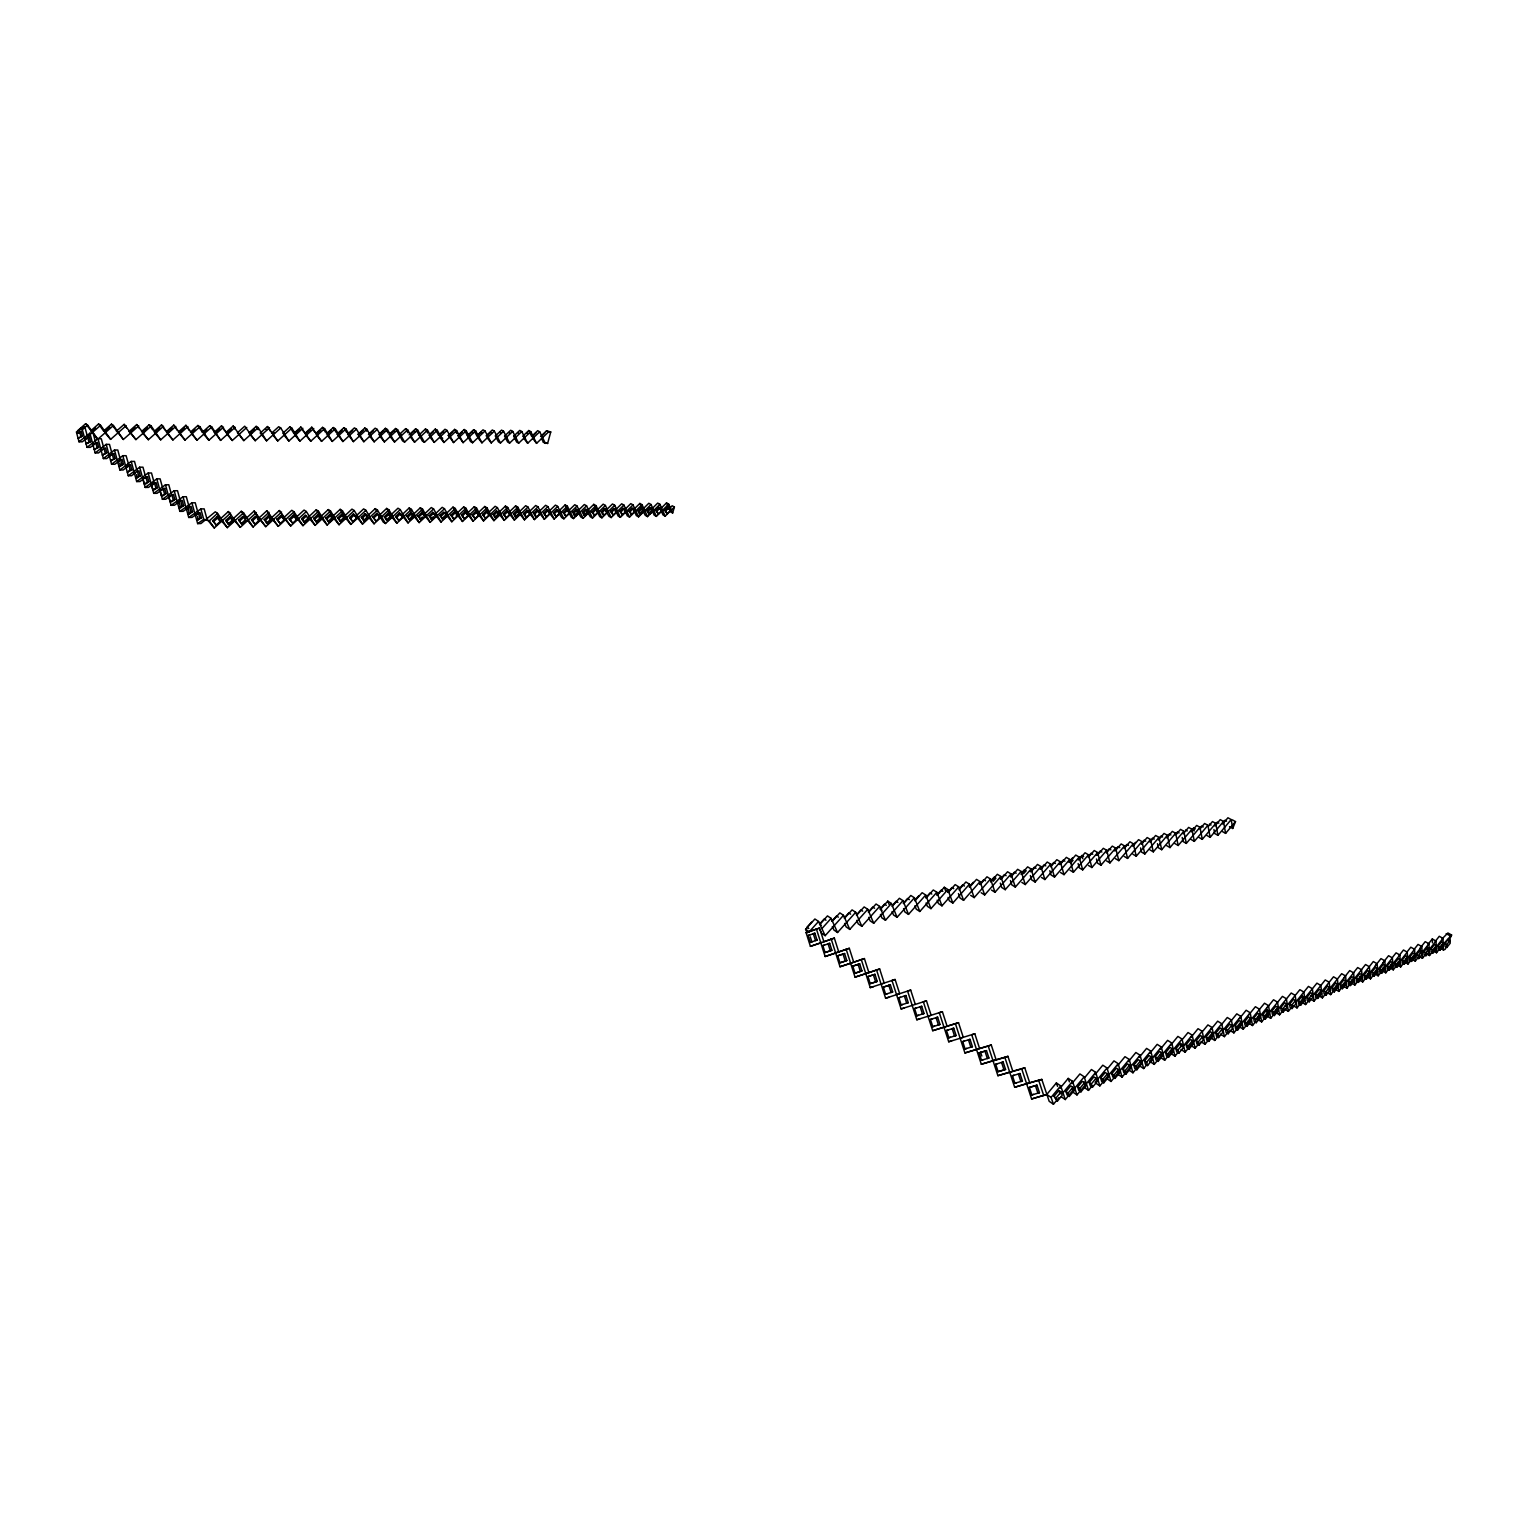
<?xml version="1.0" encoding="UTF-8"?>
<svg xmlns="http://www.w3.org/2000/svg" width="1528" height="1528" viewBox="0 0 1528 1528"><rect width="100%" height="100%" fill="white"/><g stroke="black" fill="none" stroke-linecap="round" stroke-linejoin="round"><path stroke-width="1.5" d="M541.504 438.44L543.414 442.299L547.616 443.445L550.749 431.966L546.527 430.8L540.568 436.511M670.429 511.746L672.645 513.007L674.402 507.029L672.186 505.768L669.13 508.824L666.514 502.922L660.344 509.015L662.579 510.256M1229.486 826.648L1232.714 828.482L1235.503 821.606L1232.256 819.791M1446.997 945.24L1445.163 949.327L1443.444 950.015L1439.777 947.933M1448.85 941.152L1451.6 935.021L1447.914 932.978L1442.203 938.727M1439.968 950.187L1443.33 945.928L1443.215 943.005L1441.362 941.955L1438.001 946.233L1438.135 949.155L1439.968 950.187L1439.853 947.284L1443.215 943.005M1446.882 947.475L1446.787 944.571L1450.11 940.312L1448.277 939.281L1444.934 943.521L1445.049 946.424L1446.882 947.475L1450.206 943.215L1450.11 940.312M1418.748 958.572L1418.595 955.611L1422.014 951.256L1420.142 950.187L1416.723 954.561L1416.895 957.502L1418.748 958.572L1422.186 954.217M1425.91 955.745L1425.758 952.803L1429.158 948.468L1427.305 947.417L1423.886 951.753L1424.058 954.694L1425.91 955.745L1429.31 951.409L1427.458 950.359L1427.305 947.417M1435.25 941.42L1439.28 936.282L1442.986 938.364L1443.444 950.015M1418.729 956.203L1422.434 958.323L1425.146 954.866M1429.215 949.671L1435.995 941.057L1432.29 938.956L1428.222 944.132M1430.991 948.984L1434.372 944.667L1436.225 945.717L1432.844 950.034L1432.977 952.956L1431.125 951.906L1430.991 948.984L1432.844 950.034M1425.815 953.415L1429.52 955.516L1442.986 938.364M1432.977 952.956L1436.358 948.659M1432.844 950.664L1436.511 952.746L1441.878 945.908M1443.215 944.208L1451.6 935.021M1404.194 964.302L1404.003 961.341L1407.479 956.929L1405.607 955.84L1402.112 960.252L1402.322 963.232L1404.194 964.302L1407.67 959.89L1405.798 958.82M1413.916 949.652L1418.041 944.419L1421.785 946.539L1422.434 958.323M1396.936 964.76L1400.679 966.918L1414.565 949.327L1410.802 947.188L1406.658 952.46M1409.465 957.387L1412.922 952.994L1414.794 954.064L1411.337 958.457L1411.528 961.418L1409.656 960.348L1409.465 957.387L1411.337 958.457M1419.741 948.601L1425.204 941.668L1428.928 943.769L1429.52 955.516M1404.289 961.876L1408.014 964.015L1421.785 946.539M1411.528 961.418L1414.966 957.044M1411.547 959.03L1415.272 961.15L1418.003 957.674M1422.11 952.441L1428.928 943.769M1381.713 973.183L1381.465 970.165L1385.036 965.677L1383.126 964.569L1379.574 969.077L1379.822 972.075L1381.713 973.183L1385.285 968.676L1385.036 965.677M1391.855 958.171L1396.076 952.842L1399.839 955L1400.679 966.918M1374.379 973.603L1378.18 975.819L1392.371 957.884L1388.57 955.707L1382.897 962.85M1387.176 966.097L1390.709 961.628L1392.6 962.716L1389.067 967.205L1389.296 970.184L1387.405 969.096L1387.176 966.097L1389.067 967.205M1399.304 955.286L1403.487 949.996L1407.25 952.154L1408.014 964.015M1382 970.624L1385.762 972.82L1399.839 955M1389.296 970.184L1392.829 965.715L1390.938 964.626M1394.682 963.156L1398.196 958.724L1400.087 959.813L1396.573 964.244L1396.802 967.224L1394.911 966.135L1394.682 963.156L1396.573 964.244M1389.506 967.682L1393.269 969.841L1407.25 952.154M1396.802 967.224L1400.297 962.793L1398.406 961.704M1358.43 982.37L1358.125 979.333L1361.773 974.73L1359.844 973.603L1356.195 978.206L1356.52 981.243L1358.43 982.37L1362.078 977.786L1361.773 974.73M1351.019 982.79L1354.859 985.044L1373.309 961.551L1377.129 963.767L1378.18 975.819M1364.084 975.112L1367.713 970.566L1369.623 971.674L1369.909 974.711L1366.28 979.257L1364.37 978.149L1364.084 975.112L1365.994 976.239L1366.28 979.257M1365.994 976.239L1369.623 971.674M1375.276 965.811L1380.987 958.61L1384.788 960.806L1385.762 972.82M1358.908 979.696L1362.709 981.931L1377.129 963.767M1371.877 972.075L1375.467 967.549L1377.377 968.656L1373.787 973.183L1374.054 976.201L1372.144 975.093L1371.877 972.075L1373.787 973.183M1366.681 976.64L1370.482 978.856L1384.788 960.806M1374.054 976.201L1377.645 971.674L1375.735 970.566M1334.288 991.882L1338.012 987.222L1337.668 984.127L1335.72 982.981L1331.977 987.661L1332.359 990.736L1334.288 991.882L1333.925 988.826L1337.668 984.127M1340.151 984.471L1343.857 979.811L1345.805 980.957L1346.13 984.032L1342.444 988.673L1340.495 987.527L1340.151 984.471L1342.1 985.617L1342.444 988.673M1342.1 985.617L1345.805 980.957M1353.292 973.049L1357.685 967.549L1361.524 969.783L1362.709 981.931M1334.975 989.093L1338.834 991.385L1353.579 972.859L1349.721 970.586L1343.838 977.977M1348.231 981.32L1351.898 976.698L1353.827 977.824L1354.152 980.88L1350.485 985.503L1348.555 984.357L1348.231 981.32L1350.16 982.447L1350.485 985.503M1350.16 982.447L1353.827 977.824M1361.2 969.994L1365.535 964.531L1369.375 966.766L1370.482 978.856M1343.036 985.923L1346.894 988.196L1361.524 969.783M1317.69 998.433L1317.289 995.339L1321.09 990.583L1319.122 989.418L1315.341 994.174L1315.742 997.268L1317.69 998.433L1321.491 993.697L1321.09 990.583M1310.165 998.835L1314.061 1001.184L1333.524 976.793L1337.401 979.104L1338.834 991.385M1323.706 990.889L1327.469 986.19L1329.436 987.336L1329.799 990.43L1326.056 995.148L1324.107 993.983L1323.706 990.889L1325.655 992.054L1326.056 995.148M1325.655 992.054L1329.436 987.336M1318.53 995.549L1322.408 997.88L1326.17 993.162M1329.914 988.463L1341.66 973.68L1345.538 975.953L1346.894 988.196M1326.801 992.302L1330.678 994.613L1333.161 991.5M1335.644 988.387L1345.538 975.953M1284.399 1008.938L1288.352 1011.345L1292.23 1006.513M1296.107 1001.68L1308.445 986.4L1312.38 988.75L1314.061 1001.184M1292.02 1008.575L1295.916 1003.724L1295.438 1000.592L1293.452 999.388L1289.575 1004.24L1290.052 1007.372L1292.02 1008.575L1291.542 1005.443L1295.438 1000.592M1298.265 1000.84L1302.123 996.027L1304.091 997.211L1304.549 1000.343L1300.691 1005.157L1298.724 1003.953L1298.265 1000.84L1300.232 1002.024L1300.691 1005.157M1300.232 1002.024L1304.091 997.211M1293.089 1005.539L1297.024 1007.907L1303.441 999.923M1304.721 998.319L1316.907 983.153L1320.822 985.484L1322.408 997.88M1306.86 997.478L1310.68 992.703L1312.648 993.888L1313.068 997.001L1309.248 1001.776L1307.28 1000.592L1306.86 997.478L1308.808 998.663L1309.248 1001.776M1308.808 998.663L1312.648 993.888M1301.684 1002.158L1305.6 1004.526L1309.4 999.751M1313.22 994.995L1325.254 979.964L1329.169 982.275L1330.678 994.613M1274.352 1015.528L1273.836 1012.376L1277.79 1007.468L1275.804 1006.245L1271.85 1011.154L1272.366 1014.305L1274.352 1015.528L1278.306 1010.619L1277.79 1007.468M1266.693 1015.891L1270.666 1018.336L1291.217 993.009L1295.171 995.396L1297.024 1007.907M1280.77 1007.678L1284.685 1002.788L1286.671 1004.011L1287.168 1007.162L1283.253 1012.033L1281.266 1010.81L1280.77 1007.678L1282.756 1008.881L1283.253 1012.033M1282.756 1008.881L1286.671 1004.011M1275.593 1012.395L1279.547 1014.821L1283.463 1009.951M1287.378 1005.08L1299.889 989.686L1303.823 992.054L1305.6 1004.526M1239.246 1026.663L1243.257 1029.165L1264.515 1003.227L1268.526 1005.672L1270.666 1018.336M1247.001 1026.339L1251.05 1021.315L1250.458 1018.106L1248.452 1016.865L1244.384 1021.888L1244.995 1025.078L1247.001 1026.339L1246.409 1023.13L1244.384 1021.888M1253.667 1018.259L1257.678 1013.274L1259.702 1014.516L1260.256 1017.705L1256.245 1022.69L1254.24 1021.449L1253.667 1018.259L1255.672 1019.501L1256.245 1022.69M1255.672 1019.501L1259.702 1014.516M1248.51 1023.034L1252.521 1025.517L1255.176 1022.194M1257.85 1018.889L1268.526 1005.672M1266.922 1007.964L1273.531 999.77L1277.523 1002.196L1279.547 1014.821M1262.816 1014.688L1266.807 1009.741L1268.813 1010.963L1269.348 1014.153L1265.356 1019.08L1263.35 1017.858L1262.816 1014.688L1264.821 1015.929L1265.356 1019.08M1264.821 1015.929L1268.813 1010.963M1257.659 1019.443L1261.65 1021.907L1268.278 1013.675M1269.596 1012.033L1282.431 996.371L1286.404 998.777L1288.352 1011.345M1228.168 1033.768L1227.519 1030.54L1231.644 1025.46L1229.62 1024.18L1225.475 1029.28L1226.125 1032.489L1228.168 1033.768L1232.275 1028.669L1231.644 1025.46M1220.356 1034.093L1224.405 1036.633L1228.512 1031.553M1232.638 1026.472L1240.832 1016.368L1236.782 1013.847L1231.32 1020.589M1239.38 1018.622L1246.141 1010.256L1250.19 1012.758L1252.521 1025.517M1234.987 1025.555L1239.093 1020.494L1241.118 1021.755L1241.729 1024.963L1237.642 1030.025L1235.617 1028.764L1234.987 1025.555L1237.011 1026.816L1237.642 1030.025M1237.011 1026.816L1241.118 1021.755M1229.868 1030.35L1233.898 1032.89L1250.19 1012.758M1248.682 1015.012L1255.386 1006.723L1259.416 1009.187L1261.65 1021.907M1246.409 1023.13L1250.458 1018.106M1208.82 1041.389L1208.113 1038.161L1212.315 1032.985L1210.271 1031.687L1206.07 1036.863L1206.776 1040.11L1208.82 1041.389L1213.003 1036.232L1212.315 1032.985M1200.951 1041.714L1205.019 1044.293L1221.751 1023.722L1217.663 1021.162L1210.711 1029.719M1221.77 1024.276L1227.29 1017.495L1231.358 1020.016L1233.898 1032.89M1215.83 1033.043L1220.013 1027.905L1222.037 1029.184L1222.706 1032.431L1218.561 1037.55L1216.517 1036.27L1215.83 1033.043L1217.873 1034.322L1218.561 1037.55M1217.873 1034.322L1222.037 1029.184M1210.711 1037.875L1214.779 1040.434L1218.924 1035.315M1223.088 1030.216L1231.358 1020.016M1190.98 1037.359L1198.047 1028.688L1202.154 1031.285L1205.019 1044.293M1178.814 1053.231L1183.111 1047.96L1182.328 1044.675L1180.265 1043.337L1175.949 1048.628L1176.732 1051.913L1178.814 1053.231L1178.012 1049.965L1175.949 1048.628M1186.129 1044.655L1190.408 1039.403L1192.47 1040.721L1193.215 1043.987L1188.937 1049.239L1186.893 1047.921L1186.129 1044.655L1188.173 1045.973L1188.937 1049.239M1188.173 1045.973L1192.47 1040.721M1181.029 1049.526L1185.136 1052.162L1202.154 1031.285M1202.307 1031.782L1207.922 1024.906L1212.029 1027.485L1214.779 1040.434M1196.157 1040.721L1200.397 1035.526L1202.46 1036.824L1203.185 1040.09L1198.945 1045.286L1196.901 1043.987L1196.157 1040.721L1198.219 1042.039L1198.945 1045.286M1198.219 1042.039L1202.46 1036.824M1191.057 1045.591L1195.144 1048.208L1199.365 1043.013M1203.606 1037.818L1212.029 1027.485M1150.106 1061.674L1154.27 1064.367L1171.766 1043.013L1167.602 1040.358L1160.325 1049.22M1170.677 1045.209L1177.897 1036.404L1182.023 1039.059L1185.136 1052.162M1158.109 1061.406L1162.502 1056.039L1161.662 1052.735L1159.561 1051.379L1155.168 1056.746L1156.027 1060.05L1158.109 1061.406L1157.25 1058.102L1155.168 1056.746M1165.635 1052.658L1169.99 1047.329L1172.072 1048.666L1172.874 1051.971L1168.519 1057.28L1166.456 1055.944L1165.635 1052.658L1167.698 1053.995L1168.519 1057.28M1167.698 1053.995L1172.072 1048.666M1160.554 1057.567L1164.699 1060.241L1182.023 1039.059M1182.328 1039.498L1188.039 1032.527L1192.165 1035.144L1195.144 1048.208M1178.012 1049.965L1182.328 1044.675M1170.868 1053.518L1174.975 1056.173L1177.859 1052.658M1183.589 1045.649L1192.165 1035.144M1128.791 1070.039L1132.955 1072.79L1150.775 1051.111L1146.592 1048.399L1139.181 1057.395M1149.839 1053.27L1157.174 1044.35L1161.337 1047.024L1164.699 1060.241M1136.832 1069.791L1141.301 1064.347L1140.385 1061.005L1138.284 1059.649L1133.814 1065.092L1134.731 1068.416L1136.832 1069.791L1135.915 1066.468L1133.814 1065.092M1144.567 1060.89L1148.999 1055.485L1151.1 1056.841L1151.978 1060.165L1147.547 1065.57L1145.446 1064.195L1144.567 1060.89L1146.649 1062.246L1147.547 1065.57M1146.649 1062.246L1151.1 1056.841M1139.525 1065.837L1143.689 1068.55L1146.63 1064.959M1149.591 1061.368L1161.337 1047.024M1157.25 1058.102L1161.662 1052.735M1114.943 1078.424L1113.95 1075.082L1118.515 1069.543L1116.414 1068.129L1111.83 1073.668L1112.823 1077.03L1114.943 1078.424L1119.508 1072.904L1118.515 1069.543M1106.845 1078.653L1111.047 1081.461L1129.211 1059.439L1124.99 1056.669L1117.445 1065.818M1128.39 1061.578L1135.877 1052.505L1140.079 1055.237L1143.689 1068.55M1122.908 1069.352L1127.435 1063.851L1129.536 1065.245L1130.472 1068.588L1125.964 1074.089L1123.863 1072.694L1122.908 1069.352L1125.009 1070.746L1125.964 1074.089M1125.009 1070.746L1129.536 1065.245M1117.885 1074.318L1122.087 1077.106L1140.079 1055.237M1135.915 1066.468L1140.385 1061.005M1092.425 1087.306L1091.355 1083.944L1096.015 1078.31L1093.895 1076.877L1089.235 1082.512L1090.304 1085.892L1092.425 1087.306L1097.066 1081.69L1096.015 1078.31M1084.269 1087.516L1088.509 1090.381L1092.482 1085.568M1095.137 1082.359L1107.017 1067.996L1102.777 1065.188L1094.869 1074.738M1107.437 1068.798L1113.969 1060.89L1118.19 1063.679L1122.087 1077.106M1100.618 1078.061L1105.221 1072.484L1107.361 1073.898L1108.373 1077.259L1103.77 1082.836L1101.65 1081.423L1100.618 1078.061L1102.738 1079.475L1103.77 1082.836M1102.738 1079.475L1107.361 1073.898M1095.633 1083.065L1099.854 1085.892L1118.19 1063.679M1069.256 1096.455L1068.11 1093.055L1072.866 1087.325L1070.708 1085.873L1065.971 1091.603L1067.117 1095.003L1069.256 1096.455L1073.993 1090.744L1072.866 1087.325M1061.043 1096.646L1065.303 1099.549L1084.192 1076.801L1079.914 1073.936L1071.835 1083.639M1084.765 1077.546L1091.431 1069.524L1095.691 1072.37L1099.854 1085.892M1077.679 1087.019L1082.378 1081.346L1084.517 1082.779L1085.606 1086.198L1080.926 1091.851L1078.787 1090.419L1077.679 1087.019L1079.819 1088.452L1080.926 1091.851M1079.819 1088.452L1084.517 1082.779M1072.751 1092.043L1076.992 1094.927L1095.691 1072.37M1058.904 1097.677L1053.46 1104.247L1051.073 1097.41L1060.68 1085.873L1056.364 1082.951L1046.775 1094.468L1031.61 1098.957L1021.735 1068.912L997.899 1075.693L988.215 1046.05L964.932 1052.945L955.42 1023.684L932.691 1030.693L923.351 1001.795L926.465 1000.84L931.125 1015.26L928.012 1016.235M1060.088 1088.203L1068.225 1078.405L1072.522 1081.308L1076.992 1094.927M1054.072 1096.245L1058.866 1090.476L1061.024 1091.947L1062.189 1095.366L1057.395 1101.134L1054.072 1096.245L1057.395 1101.134M1056.23 1097.715L1061.024 1091.947M1063.01 1092.749L1072.522 1081.308M1222.381 831.538L1225.609 833.371L1235.503 821.606M1215.008 824.814L1217.224 822.198L1218.847 823.114M1214.913 825.96L1220.242 819.638L1223.508 821.472L1225.609 833.371M1206.891 835.453L1210.157 837.325L1223.508 821.472M1222.706 822.904L1224.921 820.288L1226.545 821.204M1222.629 824.031L1227.939 817.766L1231.186 819.581L1232.714 828.482M1213.939 829.513L1214.665 833.486L1217.931 835.338L1231.186 819.581M1182.195 837.478L1183.035 841.508L1186.32 843.399L1199.977 827.297L1196.672 825.426L1191.229 831.843M1199.327 828.711L1201.581 826.037L1203.224 826.973M1200.55 828.271L1204.618 823.477L1207.903 825.33L1210.157 837.325M1191.076 839.464L1194.342 841.355L1207.903 825.33M1208.438 826.304L1212.468 821.548L1215.753 823.401L1217.931 835.338M1199.022 837.459L1202.288 839.33L1215.753 823.401M1166.685 845.652L1169.99 847.582L1183.837 831.27L1180.533 829.379L1176.388 834.25M1183.169 833.849L1188.65 827.393L1191.955 829.265L1194.342 841.355M1174.898 843.571L1178.203 845.481L1191.955 829.265M1191.362 830.678L1193.635 828.004L1195.278 828.94M1140.537 847.925L1141.492 852.051L1144.835 853.999L1158.988 837.42L1155.645 835.472L1149.992 842.1M1158.625 838.796L1160.955 836.045L1162.617 837.019M1158.434 839.999L1164.03 833.428L1167.373 835.338L1169.99 847.582M1149.992 849.893L1153.315 851.841L1167.373 835.338M1166.934 836.733L1169.264 834.001L1170.925 834.956M1166.762 837.936L1172.339 831.385L1175.643 833.295L1178.203 845.481M1157.479 843.685L1158.377 847.754L1161.7 849.702L1175.643 833.295M1175.166 834.689L1177.477 831.977L1179.119 832.932M1124.226 856.425L1127.588 858.411L1141.951 841.622L1138.589 839.655L1132.859 846.359M1141.702 842.979L1144.071 840.209L1145.752 841.183M1141.473 844.22L1147.165 837.554L1150.527 839.502L1153.315 851.841M1132.916 854.228L1136.259 856.196L1150.527 839.502M1150.221 840.877L1152.57 838.127L1154.232 839.082M1106.559 860.913L1109.939 862.919L1124.532 845.92L1121.151 843.933L1115.325 850.714M1124.417 847.257L1126.824 844.468L1128.504 845.442M1124.15 848.517L1129.918 841.775L1133.299 843.762L1136.259 856.196M1115.44 858.66L1118.821 860.646L1133.299 843.762M1133.107 845.118L1135.495 842.329M1097.39 855.164L1103.312 848.307L1106.711 850.313L1109.939 862.919M1088.49 865.497L1091.89 867.522L1106.711 850.313M1106.711 851.65L1109.156 848.804L1110.856 849.816M1106.406 852.93L1112.288 846.111L1115.669 848.116L1118.821 860.646M1096.474 858.984L1097.582 863.186L1100.962 865.211L1115.669 848.116M1114.409 850.848L1118.038 846.627L1119.718 847.62M1078.157 859.863L1081.9 855.527L1083.6 856.539M1079.035 859.729L1085.052 852.777L1088.471 854.821L1091.89 867.522M1070.001 870.177L1073.42 872.24L1088.471 854.821M1088.624 856.138L1091.087 853.254L1092.787 854.267M1088.261 857.437L1094.239 850.523L1097.639 852.567L1100.962 865.211M1078.119 863.587L1079.303 867.828L1082.703 869.871L1097.639 852.567M1096.493 855.298L1100.179 851.02L1101.879 852.032M1059.401 864.523L1063.201 860.13L1064.92 861.162M1060.26 864.39L1066.353 857.361L1069.791 859.443L1073.42 872.24M1049.793 870.693L1051.073 874.971L1054.511 877.072L1069.791 859.443M1068.836 862.174L1072.618 857.819M1069.695 862.04L1075.75 855.05L1079.188 857.112L1082.703 869.871M1070.536 863.205L1073.057 860.302M1060.604 872.564L1064.023 874.646L1079.188 857.112M1021.831 882.401L1025.288 884.54L1040.95 866.548L1037.493 864.428L1031.228 871.609M1040.186 869.298L1044.063 864.848L1045.782 865.899M1041.026 869.184L1047.234 862.04L1050.691 864.16L1054.511 877.072M1030.35 875.563L1031.706 879.899L1035.144 882.019L1050.691 864.16M1051.13 865.421L1053.69 862.48L1055.409 863.511M1050.691 866.777L1056.841 859.691L1060.298 861.773L1064.023 874.646M1041.447 877.416L1044.885 879.536L1060.298 861.773M1000.286 883.108L1001.738 887.501L1005.233 889.678L1021.143 871.457L1017.667 869.298L1011.039 876.862M1021.831 872.679L1024.448 869.68L1026.186 870.75L1023.55 873.749M1021.067 874.379L1027.637 866.854L1031.113 868.993L1035.144 882.019M1010.428 880.567L1011.842 884.922L1015.318 887.099L1031.113 868.993M1030.407 871.724L1034.303 867.255L1036.041 868.305M981.167 892.715L984.662 894.93L1000.84 876.461L997.345 874.283L990.602 881.942M1000.362 879.192L1004.354 874.627L1006.112 875.716M1000.897 879.383L1007.563 871.762L1011.058 873.94L1015.318 887.099M991.519 890.079L995.014 892.276L1011.058 873.94M1010.505 876.671L1014.458 872.144L1016.196 873.214M979.715 884.311L983.784 879.689L985.541 880.796M980.212 884.54L986.992 876.805L990.507 879.02L995.014 892.276M970.681 895.37L974.195 897.604L990.507 879.02M991.443 880.204L994.136 877.148L995.874 878.237L993.2 881.293M959.928 888.016L962.678 884.884L964.454 886.011M959.011 889.812L965.906 881.981L969.44 884.215L974.195 897.604M948.067 897.433L949.327 900.794L952.842 903.048L969.44 884.215M969.191 886.928L973.298 882.286M969.669 887.157L976.526 879.383L980.04 881.599L984.662 894.93M958.438 893.594L960.061 898.063L963.576 900.317L980.04 881.599M936.855 894.969L941.057 890.213L942.833 891.359M937.275 895.198L944.304 887.271L947.857 889.544L952.842 903.048M926.102 902.952L927.42 906.352L930.953 908.644L947.857 889.544M947.78 892.256L951.944 887.539L953.701 888.666M948.219 892.486L955.172 884.616L958.724 886.87L963.576 900.317M937.161 900.164L938.44 903.545L941.974 905.837L958.724 886.87M903.564 908.625L904.958 912.044L908.511 914.374L925.701 895.007L922.129 892.715L914.986 900.756M925.796 897.719L930.036 892.925L931.813 894.071M926.197 897.967L933.283 889.984L936.855 892.256L941.974 905.837M914.909 905.76L916.265 909.179L919.818 911.49L936.855 892.256M880.434 914.432L881.904 917.889L885.476 920.257L902.972 900.622L899.381 898.292L892.123 906.429M903.258 903.315L907.575 898.464L909.351 899.629M903.621 903.583L910.822 895.484L914.412 897.795L919.818 911.49M892.085 911.509L893.498 914.947L897.07 917.297L914.412 897.795M914.604 900.508L918.882 895.675M856.711 920.41L858.239 923.886L861.83 926.312L879.65 906.39L876.041 904.003L868.63 912.273M880.453 909.332L887.787 901.119L891.397 903.487L897.07 917.297M868.649 917.392L870.158 920.868L873.729 923.256L891.397 903.487M893.211 904.538L896.115 901.291L897.91 902.456M856.387 914.966L860.856 909.981L862.671 911.165M856.673 915.253L864.141 906.925L867.751 909.313L873.729 923.256M844.602 923.447L846.168 926.942L849.778 929.387L867.751 909.313M868.324 911.987L872.774 907.04L874.57 908.224M819.906 929.654L821.548 933.188L825.177 935.671L843.494 915.31L839.846 912.884L832.244 921.327M844.277 917.965L848.785 912.942L850.599 914.164M844.545 918.271L852.07 909.886L855.699 912.292L861.83 926.312M832.34 926.541L833.944 930.055L837.554 932.5L855.699 912.292M807.3 932.825L805.6 929.272L814.901 918.996L818.55 921.46L809.248 931.774L806.058 932.577L810.413 946.348L821.854 942.566M819.791 924.421L827.469 915.902L831.098 918.366L837.554 932.5M821.892 928.604L831.098 918.366M831.996 921.021L836.561 915.96L838.375 917.182M811.616 922.11L806.956 927.248L808.789 928.489M674.402 507.029L665.196 516.158L659.924 504.336L657.689 503.094L651.501 509.206L654.175 515.127L656.391 516.388L668.729 504.164L666.514 502.922M664.775 510.218L667.851 507.162L668.958 507.793L670.257 510.734L667.201 513.79L664.775 510.218L667.201 513.79M665.883 510.849L668.958 507.793M647.032 510.619L650.145 507.544L651.272 508.175L652.609 511.154L649.495 514.229L647.032 510.619L649.495 514.229M648.159 511.269L651.272 508.175M648.388 513.599L651.501 510.524L652.609 511.154M639.43 513.828L642.562 510.734L643.67 511.364L640.538 514.459L639.43 513.828L638.055 510.829L641.187 507.754L645.293 515.356L647.509 516.617L659.924 504.336M655.951 510.428L659.045 507.353L660.153 507.984L661.471 510.944L658.396 514L655.951 510.428L658.396 514M657.059 511.059L660.153 507.984M633.528 510.944L634.655 511.574L631.503 514.688L629.001 511.04L632.153 507.945L633.26 508.576L636.336 515.585L638.551 516.846L651.043 504.526L648.808 503.266L642.581 509.416M631.503 514.688L630.109 511.689L633.26 508.576M633.566 509.626L639.85 503.438L642.066 504.698L647.509 516.617M624.436 511.154L625.544 511.804L622.374 514.917L619.852 511.269L623.023 508.136L624.131 508.786L627.282 515.815L629.517 517.094L642.066 504.698M640.538 514.459L639.162 511.479L642.295 508.385M613.167 515.146L611.735 512.128L614.924 508.977L613.817 508.346L610.627 511.479L613.167 515.146L616.357 512.014L614.924 508.977M615.326 510.027L621.667 503.801L623.901 505.08L629.517 517.094M604.515 508.537L607.094 512.224L603.885 515.375L602.777 514.726L601.306 511.689L604.515 508.537L608.946 516.292L611.181 517.572L623.901 505.08M622.374 514.917L620.96 511.899L624.131 508.786M624.494 509.836L630.797 503.629L633.031 504.889L638.551 516.846M616.261 512.033L618.152 516.044L620.387 517.323L633.031 504.889M594.507 515.604L593.036 512.568L596.264 509.397L595.156 508.748L591.909 511.918L594.507 515.604L597.734 512.453L595.156 508.748M583.944 515.203L587.191 512.033L588.299 512.682L585.052 515.853L583.944 515.203L582.435 512.128L585.682 508.958L590.285 516.77L592.52 518.068L605.394 505.443L603.159 504.164L596.741 510.447L598.976 511.746M603.885 515.375L602.433 512.338L605.642 509.187M596.264 509.397L599.664 516.521L601.898 517.82L614.695 505.252L612.461 503.973L606.062 510.237L608.297 511.536M574.394 515.433L577.66 512.243L576.151 509.168L572.866 512.357L574.394 515.433L575.521 516.082L578.787 512.892L577.66 512.243M558.541 511.326L565.15 504.909L571.281 517.247L573.516 518.565L586.561 505.825L584.326 504.526L577.813 510.887L580.048 512.186M585.052 515.853L583.562 512.797L586.809 509.607M601.898 517.82L596.035 505.634L593.781 504.355L587.325 510.677L589.56 511.976M576.151 509.168L580.831 516.999L583.066 518.317L596.035 505.634M556.173 516.579L559.477 513.351L556.784 509.588L553.48 512.816L556.173 516.579L553.48 512.816M549.832 513.618L554.167 519.081L567.385 506.226L565.15 504.909M565.876 516.33L563.221 512.587L566.506 509.378L567.633 510.027L564.329 513.236L565.876 516.33L569.18 513.121L566.506 509.378M568.225 511.097L574.776 504.717L577.03 506.035L583.066 518.317M556.784 509.588L561.655 517.495L563.889 518.813L577.03 506.035M575.521 516.082L573.993 513.007L577.259 509.817M527.084 510.237L529.834 514.057L526.453 517.323L525.346 516.655L523.703 513.504L527.084 510.237L534.456 519.596L547.845 506.627L545.611 505.291L538.926 511.765M543.643 513.045L546.986 509.798L548.094 510.467L549.698 513.58L546.356 516.827L543.643 513.045L546.356 516.827M544.77 513.714L548.094 510.467M537.073 510.027L539.804 513.828L536.462 517.075L535.335 516.407L533.711 513.274L537.073 510.027L544.369 519.329L557.663 506.417L555.428 505.099L548.781 511.536L551.016 512.873M554.588 513.465L557.911 510.256M526.453 517.323L524.811 514.172L528.211 510.906M515.242 516.903L518.641 513.618L519.768 514.287L516.369 517.572L515.242 516.903L513.58 513.733L516.98 510.467L524.467 519.845L537.951 506.819L535.698 505.501L528.974 511.995L531.209 513.332M536.462 517.075L534.838 513.943L538.2 510.677M508.786 512.453L515.604 505.883L517.858 507.239L524.467 519.845M506.188 517.839L509.607 514.535L506.799 510.677L503.38 513.981L506.188 517.839L503.38 513.981M496.524 510.906L499.35 514.783L495.912 518.087L494.786 517.419L493.066 514.21L496.524 510.906L504.202 520.38L517.858 507.239M516.369 517.572L514.707 514.42L518.107 511.135M506.799 510.677L514.382 520.112L527.943 507.029L525.689 505.692L518.928 512.224L521.182 513.561M485.541 518.355L488.998 515.031L487.26 511.823L486.133 511.135L482.657 514.459L485.541 518.355L482.657 514.459M478.665 514.764L483.536 520.933L497.383 507.64L495.129 506.303L488.215 512.911L490.469 514.287M495.912 518.087L494.193 514.898L497.651 511.594M514.382 520.112L507.678 507.43L505.424 506.093L498.548 512.682L500.802 514.038M494.786 517.419L498.224 514.096M489.094 514.516L493.926 520.666L507.678 507.43M504.507 514.649L507.926 511.364M472.152 514.707L475.666 511.364L476.793 512.052L478.55 515.28L475.055 518.622L472.152 514.707L475.055 518.622M473.298 515.394L476.793 512.052M493.926 520.666L487.012 507.869L484.758 506.494L477.786 513.16L480.04 514.516M468.16 514.993L473.069 521.201L487.012 507.869M483.784 515.146L487.26 511.823M523.703 438.23L527.657 443.273L539.69 431.794L537.684 430.667L531.687 436.397L533.692 437.524M450.856 515.203L451.982 515.891L455.535 512.51L457.349 515.776L453.797 519.157L450.856 515.203L454.389 511.823L455.535 512.51M445.889 513.885L452.995 507.124L456.624 513.637L463.691 506.914L465.944 508.289L473.069 521.201M446.806 515.509L451.81 521.755L465.944 508.289M541.771 435.977L544.751 433.131M461.551 514.955L465.085 511.594L466.212 512.281L468.007 515.528L464.474 518.89L461.551 514.955L464.474 518.89M532.642 438.326L536.576 443.349L548.552 431.927L550.749 431.966M462.678 515.643L466.212 512.281M468.657 512.052L474.272 506.704L476.526 508.079L483.536 520.933M457.541 515.242L462.487 521.487L476.526 508.079M431.011 518.985L432.137 519.692L435.728 516.292L432.711 512.3L429.12 515.719L431.011 518.985L433.398 516.712M425.051 516.006L430.151 522.328L444.476 508.728L451.81 521.755M536.576 443.349L530.77 431.66L528.764 430.533L522.729 436.282L524.734 437.409M440.045 515.452L443.617 512.052L444.743 512.759L446.577 516.025L443.024 519.424L440.045 515.452L443.024 519.424M441.172 516.158L444.743 512.759M527.657 443.273L521.793 431.545L519.768 430.399L513.694 436.168L516.655 442.031L518.68 443.177L530.77 431.66M441.898 518.718L445.45 515.337L446.577 516.025M435.996 515.757L441.038 522.041L455.268 508.499L462.487 521.487M535.908 432.997L532.909 435.862L533.902 436.416M418.099 515.967L421.728 512.548L422.855 513.236L424.746 516.54L421.136 519.978L418.099 515.967L421.136 519.978M419.226 516.674L422.855 513.236M521.793 431.545L509.607 443.101L507.602 441.955L504.584 436.053L510.696 430.266L512.72 431.412L518.68 443.177M420.009 519.272L422.416 516.98M509.607 443.101L503.571 431.259L501.547 430.113L495.397 435.938L498.453 441.859L500.458 443.005L512.72 431.412M414.031 516.273L419.149 522.614L433.57 508.939L441.038 522.041M429.12 515.719L430.247 516.407L433.856 513.007M435.06 514.115L442.203 507.334L444.476 508.728M401.902 514.879L409.198 507.984L411.471 509.397L419.149 522.614M487.451 435.27L490.545 432.348L491.558 432.921M398.827 520.532L402.494 517.075L400.527 513.733L399.4 513.026L395.714 516.483L398.827 520.532L395.714 516.483M391.626 516.789L396.841 523.206L411.471 509.397M477.844 437.696L481.95 442.833L494.346 431.125L500.458 443.005M406.964 516.235L410.612 512.778L411.739 513.484L413.668 516.808L410.039 520.246L406.964 516.235L410.039 520.246M408.091 516.941L411.739 513.484M430.151 522.328L422.568 509.168L420.315 507.774L413.057 514.63L415.329 516.025M408.893 519.539L412.541 516.101L413.668 516.808M487.165 437.81L491.233 442.929L503.571 431.259M402.876 516.521L408.052 522.92L422.568 509.168M376.06 521.105L379.784 517.61L377.76 514.248L376.614 513.523L372.889 517.018L376.06 521.105L372.889 517.018M481.95 442.833L475.647 430.858L473.642 429.693L467.377 435.575L469.382 436.76M368.764 517.323L374.073 523.798L388.914 509.855L396.841 523.206M468.733 435.022L471.846 432.08L472.859 432.672M384.368 516.75L388.074 513.274L389.201 513.981L391.187 517.343L387.501 520.819L384.368 516.75L387.501 520.819M491.233 442.929L485.044 430.991L472.572 442.757L466.193 430.724L464.168 429.54L457.865 435.461L463.099 442.662L475.647 430.858M385.495 517.476L389.201 513.981M386.355 520.093L390.06 516.617L391.187 517.343M473.642 429.693L476.793 435.709L483.02 429.846L485.044 430.991M478.13 435.155L481.244 432.214L482.237 432.806M388.914 509.855L386.66 508.423L379.25 515.394L383.261 522.079L385.514 523.512L400.24 509.626L408.052 522.92M396.86 517.209L400.527 513.733M449.671 434.792L452.842 431.813M361.315 517.285L362.442 518.011L366.204 514.497L368.248 517.877L364.504 521.392L361.315 517.285L365.058 513.771L366.204 514.497M439.72 437.256L443.941 442.49L456.643 430.571L463.099 442.662M367.751 515.643L375.2 508.652L377.473 510.085L385.514 523.512M363.377 520.666L367.121 517.152L368.248 517.877M357.17 517.591L362.518 524.104L377.473 510.085M459.24 434.907L462.392 431.947M456.643 430.571L454.618 429.406L448.277 435.346L453.568 442.566L466.193 430.724M374.035 517.744L377.76 514.248M339.904 521.258L343.704 517.706L344.851 518.431L341.05 521.984L339.904 521.258L337.783 517.839L341.603 514.287L344.851 518.431M409.084 434.85L415.597 428.814L422.416 441.114L424.44 442.299L437.294 430.285L443.941 442.49M333.62 518.145L339.063 524.734L354.229 510.562L362.518 524.104M349.606 517.572L353.388 514.038L354.515 514.764L356.597 518.164L352.834 521.697L349.606 517.572L352.834 521.697M430.877 436.282L428.852 435.098L435.27 429.101L438.612 435.213L444.992 429.253L447.016 430.438L453.568 442.566M440.026 434.659L443.216 431.679L444.228 432.271M350.733 518.298L354.515 514.764M429.979 437.142L434.238 442.394L447.016 430.438M356.139 515.91L363.645 508.881L365.918 510.333L374.073 523.798M345.443 517.877L350.848 524.41L365.918 510.333M325.846 518.126L329.685 514.554L330.812 515.28L332.97 518.718L329.131 522.289L325.846 518.126L329.131 522.289M326.973 518.851L330.812 515.28M434.238 442.394L427.496 430.151L425.472 428.948L419.016 434.983L421.04 436.168M350.848 524.41L342.444 510.81L340.171 509.34L332.55 516.445L334.804 517.916M328.004 521.545L331.824 517.973L332.97 518.718M410.249 436.893L414.565 442.203L427.496 430.151M321.663 518.431L327.164 525.04L342.444 510.81M337.783 517.839L338.91 518.565L342.73 515.012M430.304 434.544L433.494 431.545M340.171 509.34L344.392 516.178L351.975 509.111L354.229 510.562M308.484 516.999L316.22 509.817L318.493 511.288L327.164 525.04M303.824 522.156L307.701 518.546L308.828 519.291L304.951 522.901L303.824 522.156L301.589 518.68L305.485 515.07L308.828 519.291M414.565 442.203L407.651 429.846L405.627 428.661L399.075 434.716L401.1 435.919M297.387 519.004L302.983 525.67L318.493 511.288M390.156 436.664L394.53 442.012L407.651 429.846M313.775 518.393L317.652 514.821L318.779 515.547L320.956 519.004L317.098 522.595L313.775 518.393L317.098 522.595M314.921 519.138L318.779 515.547M339.063 524.734L330.526 511.04L328.253 509.588L320.574 516.712L322.847 518.183M315.971 521.85L319.829 518.259L320.956 519.004M309.573 518.718L315.131 525.365L330.526 511.04M390.996 435.805L388.971 434.601L395.561 428.508L402.571 440.904L404.595 442.108L417.621 429.998L424.44 442.299M289.269 518.966L293.204 515.337L294.331 516.082L296.585 519.577L292.669 523.206L289.269 518.966L292.669 523.206M369.413 435.9L374.169 441.821L387.443 429.559L394.53 442.012M290.416 519.73L294.331 516.082M285.048 519.291L290.702 525.995L306.326 511.536L315.131 525.365M379.689 436.034L384.387 441.917L397.586 429.693L404.595 442.108M301.589 518.68L302.716 519.424L306.612 515.815M290.702 525.995L279.357 510.543L271.43 517.839L273.703 519.329M266.579 523.073L270.551 519.405L271.697 520.169L267.725 523.837L266.579 523.073L264.248 519.558L268.24 515.891L271.697 520.169M302.983 525.67L294.025 511.784L278.306 526.32L266.808 510.791L258.824 518.126L265.757 526.663L281.61 512.033M276.835 519.272L280.789 515.624L281.916 516.369L284.208 519.864L280.254 523.512L276.835 519.272L280.254 523.512M370.062 433.761L373.405 430.686M277.962 520.017L281.916 516.369M374.169 441.821L366.873 429.253L364.829 428.031L358.125 434.2L363.836 441.726L377.206 429.406L384.387 441.917M283.921 517.553L291.772 510.295L294.025 511.784M387.443 429.559L385.419 428.337L378.791 434.468L380.816 435.69M251.547 519.845L255.558 516.178L256.685 516.922L259.053 520.456L255.042 524.142L251.547 519.845L255.042 524.142M252.674 520.609L256.685 516.922M366.873 429.253L353.407 441.63L347.658 434.086L354.42 427.878L356.444 429.101L363.836 441.726M349.263 433.494L352.643 430.399M353.407 441.63L345.92 428.929L343.896 427.706L337.096 433.952L342.902 441.535L356.444 429.101M247.288 520.169L253.094 526.988L269.062 512.3M264.248 519.558L265.394 520.322L269.367 516.636M359.71 433.627L363.072 430.552M228.169 524.028L232.237 520.303L233.364 521.067L229.295 524.792L228.169 524.028L225.724 520.456L229.811 516.731L233.364 521.067M328.1 433.226L331.519 430.094M221.426 520.781L227.347 527.657L243.563 512.816L253.094 526.988M316.64 435.27L321.587 441.344L335.3 428.776L342.902 441.535M238.712 520.15L242.742 516.445L243.888 517.209L246.275 520.761L242.245 524.467L238.712 520.15L242.245 524.467M239.839 520.914L243.888 517.209M265.757 526.663L254.126 511.04L246.084 518.412L241.309 511.288L233.211 518.699L235.465 520.227M338.738 433.36L342.119 430.247M241.118 523.703L245.148 519.997L246.275 520.761M327.393 435.404L332.302 441.439L345.92 428.929M234.414 520.475L240.297 527.332L256.379 512.548M212.602 520.761L213.729 521.525L217.855 517.782L220.318 521.373L216.212 525.116L212.602 520.761L216.709 517.018L217.855 517.782M240.297 527.332L228.36 511.555L220.204 519.004L217.74 515.394M332.302 441.439L324.585 428.623L322.561 427.382L315.666 433.666L317.69 434.926M317.366 433.092L320.804 429.941M189.166 507.048L186.32 496.715L183.016 496.772L188.727 517.476L200.856 508.939L204.16 508.862L207.044 519.291L214.283 528L230.613 513.083M305.791 435.155L310.776 441.229L324.585 428.623M225.724 520.456L226.851 521.22L230.938 517.495M335.3 428.776L333.276 427.553L326.419 433.818L328.444 435.06M284.819 434.525L282.795 433.264L289.823 426.885L293.853 433.398L300.825 427.057L310.776 441.229M283.807 434.888L288.868 441.038L302.869 428.298M321.587 441.344L311.75 427.21L304.817 433.532L306.841 434.792M198.086 513.141L195.221 502.769L191.898 502.827L197.647 523.626L203.74 519.367L209.298 520.838L217.53 513.351L227.347 527.657M306.517 432.94L309.993 429.788L311.005 430.418M294.847 435.022L299.87 441.134L313.775 428.47M299.87 441.134L291.848 428.146L277.771 440.923L267.476 426.541L260.352 432.978L266.56 440.828L280.732 427.974L288.868 441.038M250.038 434.487L255.233 440.713L269.501 427.802M271.621 433.112L278.707 426.713L280.732 427.974M266.56 440.828L258.175 427.649L243.811 440.618L237.508 432.691L244.728 426.197L255.233 440.713M227.003 434.219L232.275 440.503L246.753 427.477M258.175 427.649L256.15 426.369L248.988 432.844L251.012 434.124M252.024 431.163L254.412 429.005M243.811 440.618L233.173 426.006L225.915 432.539L227.92 433.837M227.806 431.947L231.435 428.68M192.471 433.417L190.465 432.099L197.895 425.472L202.384 432.252L209.756 425.663L220.624 440.389L235.197 427.305M204.351 431.641L206.796 429.444M191.592 433.78L197.017 440.179L211.781 426.961L220.624 440.389M232.275 440.503L221.522 425.834L214.207 432.405L216.231 433.704M216.136 431.794L219.784 428.508M203.51 433.933L208.878 440.274L223.546 427.133M192.452 431.488L194.915 429.272M179.559 433.646L185.022 440.064L199.901 426.77L208.878 440.274M185.022 440.064L173.791 425.109L166.246 431.794L168.271 433.112M169.551 430.056L172.053 427.84M155.149 433.36L160.707 439.835L175.796 426.427M197.017 440.179L185.9 425.3L178.413 431.947L180.438 433.264M184.162 428.012L180.438 431.335L181.431 431.985M167.412 433.494L172.931 439.949L187.906 426.598M172.931 439.949L161.548 424.918L153.965 431.641L155.99 432.978M157.308 429.903L159.829 427.668M142.773 433.207L148.369 439.72L163.572 426.236M160.707 439.835L151.215 426.064L135.916 439.606L129.04 431.335L136.737 424.536L148.369 439.72M131.179 430.705L135.018 427.305M92.711 432.214L90.725 430.839L98.575 423.963L103.617 431.011L111.429 424.154L123.329 439.491L138.742 425.873M151.215 426.064L149.209 424.727L141.569 431.488L143.575 432.825M147.49 427.477L143.67 430.858L144.683 431.526M135.916 439.606L124.15 424.345L116.395 431.163L118.401 432.519M104.878 432.749L110.627 439.357L126.155 425.682M92.96 430.208L95.576 427.916M87.975 436.359L100.581 425.319L110.627 439.357M105.833 430.38L109.73 426.942M77.68 430.686L85.606 423.753L97.792 439.243L113.435 425.51L123.329 439.491M81.27 428.891L83.906 426.579L84.9 427.267M82.856 429.272L87.612 425.128L97.792 439.243M87.191 435.595L85.09 427.764L81.805 427.706L76.4 432.004L79.017 441.783L82.302 441.821L85.912 438.975M76.763 433.36L81.099 431.24L82.416 436.129L78.062 438.269L82.416 436.129M78.405 433.379L81.099 431.24M79.017 441.783L89.865 433.226L93.151 433.264L95.271 441.134M90.496 441.668L86.122 443.808L90.496 441.668L89.178 436.76L84.804 438.88L86.447 438.899M81.805 427.706L87.058 447.341L98.021 438.765L101.306 438.803L103.426 446.711M98.632 447.265L94.239 449.385L98.632 447.265L97.295 442.318L92.902 444.457L94.564 444.457M93.991 444.514L90.343 447.36L87.058 447.341M89.865 433.226L95.175 452.937L106.215 444.361L109.5 444.4L111.659 452.326M101.077 450.053L105.489 447.933L106.826 452.88L102.414 455.019L106.826 452.88M102.128 450.111L98.46 452.957L95.175 452.937M98.021 438.765L103.35 458.572L114.485 450.015L117.771 450.015L120.464 459.985M113.76 453.568L109.309 455.707L113.76 453.568L115.097 458.553L110.665 460.692L115.097 458.553M110.341 455.726L106.635 458.572L103.35 458.572M106.215 444.361L111.582 464.245L122.813 455.688L126.098 455.707L130.186 470.051L127.34 472.19L131.828 470.032L130.472 465.009L125.984 467.148L130.472 465.009M123.443 464.283L118.974 466.422L123.443 464.283L122.087 459.279L117.618 461.418L119.26 461.418M118.611 461.418L114.867 464.245L111.582 464.245M114.485 450.015L119.891 469.975L131.217 461.418L134.502 461.418L136.699 469.459M126.939 467.129L123.176 469.975L119.891 469.975M122.813 455.688L128.257 475.743L139.678 467.186L142.963 467.186L145.179 475.265M134.407 472.935L138.933 470.796L140.29 475.838L135.782 477.997L140.29 475.838M135.343 472.897L131.542 475.743L128.257 475.743M131.217 461.418L136.68 481.568L148.197 473.012L151.501 472.992L153.717 481.11M142.906 478.78L147.452 476.621L148.827 481.702L145.943 483.841L144.281 483.841L142.906 478.78L147.452 476.621M143.804 478.703L139.984 481.549L136.68 481.568M144.281 483.841L148.827 481.702M139.678 467.186L145.179 487.432L156.811 478.875L160.115 478.856L162.904 489.055M151.463 484.662L156.047 482.504L157.441 487.604L154.519 489.743L152.857 489.743L151.463 484.662L153.125 484.643M151.387 485.274L148.483 487.394L145.179 487.432M152.857 489.743L157.441 487.604M148.197 473.012L153.755 493.353L165.463 484.796L168.787 484.758L171.575 494.996M160.096 490.584L164.699 488.425L166.094 493.544L163.152 495.683L161.51 495.702L160.096 490.584L164.699 488.425M161.433 490.106L157.059 493.296L153.755 493.353M161.51 495.702L166.094 493.544M156.811 478.875L162.388 499.293L174.211 490.755L177.515 490.717L180.342 500.993M168.806 496.562L173.428 494.404L174.841 499.541L171.881 501.681L170.219 501.7L168.806 496.562L170.468 496.543M170.105 496.065L165.692 499.255L162.388 499.293M170.219 501.7L174.841 499.541M165.463 484.796L171.098 505.31L183.016 496.772M180.571 500.439L177.592 502.578L179.234 502.559L180.648 507.716L179.005 507.754L183.647 505.596L182.233 500.42L180.571 500.439L182.004 505.615M177.363 503.132L174.402 505.252L171.098 505.31M180.648 507.716L183.647 505.596M174.211 490.755L179.865 511.364L191.898 502.827M189.453 506.513L186.435 508.652L188.078 508.633L189.51 513.809L187.848 513.847L192.528 511.689L191.115 506.494L189.453 506.513L190.885 511.708M187.677 508.117L183.169 511.307L179.865 511.364M189.51 513.809L192.528 511.689M201.486 517.82L196.787 519.997L201.486 517.82L200.053 512.606L195.355 514.783L196.997 514.745M196.558 514.21L192.031 517.4L188.727 517.476M1031.61 1098.957L1046.775 1094.468L1051.073 1097.41M1029.395 1087.401L1035.468 1085.74L1037.951 1093.284L1039.46 1092.692L1036.977 1085.147L1029.395 1087.401L1031.878 1094.946L1033.386 1094.354M1035.468 1085.74L1036.977 1085.147M1053.46 1104.247L1049.182 1101.306L1041.79 1079.398L1029.7 1082.779L1024.772 1067.805L1012.797 1071.204L1007.926 1056.325L996.103 1059.764L991.271 1044.999L979.582 1048.456L974.807 1033.768L971.732 1034.8L981.32 1064.252L1004.87 1057.414L1014.668 1087.248L1027.695 1083.333M1026.663 1083.906L1029.7 1082.779M1014.668 1087.248L1041.79 1079.398M1022.423 1081.003L1020.895 1081.576L1018.431 1074.069L1019.959 1073.515L1022.423 1081.003L1014.898 1083.256L1012.453 1075.769L1013.962 1075.215M1014.898 1083.256L1016.426 1082.684M1021.735 1068.912L1024.772 1067.805M997.899 1075.693L1010.829 1071.758M1009.76 1072.312L1012.797 1071.204M806.058 932.577L819.562 928.031L823.917 941.821L834.345 938.096L838.757 951.982L849.301 948.296L853.751 962.258L864.409 958.572L868.897 972.629L879.67 968.981L884.196 983.115L881.064 984.032M819.562 928.031L809.248 931.774L805.6 929.272M998.109 1071.682L1005.558 1069.447L1003.132 1061.998L995.683 1064.252L998.109 1071.682L1005.558 1069.447M808.121 935.499L814.882 933.226L817.06 940.121L810.298 942.394L808.121 935.499L809.725 935.079M810.413 946.348L834.345 938.096M995.683 1064.252L997.211 1063.717M1003.132 1061.998L1001.604 1062.552L1004.03 1070.001M822.847 945.603L829.666 943.33L831.862 950.282L825.044 952.536L822.847 945.603L824.451 945.183M981.32 1064.252L994.155 1060.336M993.047 1060.852L996.103 1059.764M1004.87 1057.414L1007.926 1056.325M825.044 952.536L831.862 950.282M816.372 928.833L825.139 956.509L849.301 948.296M979.104 1052.868L984.949 1051.149L987.355 1058.541L988.902 1058.006L986.477 1050.615L979.104 1052.868L981.511 1060.26L983.039 1059.725M836.656 952.727L825.139 956.509M837.726 955.821L844.602 953.548L846.818 960.539L841.546 962.373L839.942 962.793L837.726 955.821L844.602 953.548M984.949 1051.149L986.477 1050.615M839.942 962.793L846.818 960.539M988.215 1046.05L991.271 1044.999M831.175 938.918L840.018 966.766L864.409 958.572M851.631 962.984L840.018 966.766M964.932 1052.945L977.653 1049.029M976.526 1049.507L979.582 1048.456M852.777 966.154L859.691 963.881L861.945 970.91L856.597 972.725L855.011 973.164L852.777 966.154L859.691 963.881M964.244 1041.084L962.697 1041.619L965.085 1048.953L966.632 1048.418M972.419 1046.699L970.872 1047.234L968.485 1039.88L970.032 1039.346L972.419 1046.699L965.085 1048.953M855.011 973.164L861.945 970.91M846.13 949.136L855.05 977.137L879.67 968.981M866.758 973.355L855.05 977.137M867.98 976.583L874.952 974.31L877.206 981.396L871.8 983.192L870.234 983.65L867.98 976.583L874.952 974.31M870.234 983.65L877.206 981.396M960.176 1038.295L963.251 1037.264L958.514 1022.671L947.093 1026.205L942.394 1011.708L939.3 1012.682L948.716 1041.771L951.81 1040.721M861.257 959.431L870.234 987.623L895.102 979.486L899.667 993.716L896.535 994.652M948.029 1029.967L946.481 1030.483L948.85 1037.779L950.397 1037.264M956.108 1035.506L954.561 1036.022L952.192 1028.726L953.739 1028.21L956.108 1035.506L948.85 1037.779M883.337 987.126L890.366 984.853L892.658 991.978L885.61 994.25L883.337 987.126L890.366 984.853M876.518 969.86L885.61 998.223L910.688 990.106L915.31 1004.431M898.865 997.784L905.951 995.53L908.262 1002.693L901.176 1004.946L898.865 997.784L900.431 997.326M932.691 1030.693L944.839 1026.892M943.998 1027.217L947.093 1026.205M955.42 1023.684L958.514 1022.671M931.984 1018.966L930.437 1019.462L932.787 1026.72L934.334 1026.205M939.987 1024.448L938.44 1024.963L936.091 1017.686L937.638 1017.209L939.987 1024.448L932.787 1026.72M895.102 979.486L891.97 980.403L901.119 1008.938L926.465 1000.84M914.565 1008.575L921.709 1006.303L924.039 1013.503L916.895 1015.776L914.565 1008.575L916.131 1008.079M910.688 990.106L907.575 991.042L916.819 1019.768L919.932 1018.775M916.895 1015.776L918.443 1015.28M924.039 1013.503L922.473 1014L920.162 1006.78L921.709 1006.303M916.819 1019.768L942.394 1011.708M930.437 1019.462L937.638 1017.209M901.119 1008.938L904.251 1007.964M946.481 1030.483L953.739 1028.21M901.176 1004.946L902.742 1004.469M908.262 1002.693L906.696 1003.17L904.385 995.989L905.951 995.53M948.716 1041.771L974.807 1033.768M962.697 1041.619L970.032 1039.346M885.61 998.223L888.742 997.287M885.61 994.25L887.195 993.773M892.658 991.978L891.091 992.455L888.799 985.312M870.234 987.623L873.386 986.706M981.511 1060.26L988.902 1058.006M865.746 973.508L868.897 972.629M1012.453 1075.769L1019.959 1073.515M850.58 963.117L853.751 962.258M1031.878 1094.946L1039.46 1092.692M835.587 952.823L838.757 951.982M829.666 943.33L828.061 943.75L830.277 950.702M817.06 940.121L815.474 940.541L813.278 933.627L814.882 933.226M810.298 942.394L811.903 941.974L810.26 936.817M197.647 523.626L200.951 523.531L215.276 511.804L217.53 513.351M150.966 483.173L154.271 483.154M130.186 470.051L131.828 470.032M543.414 442.299L547.616 443.445M546.527 430.8L548.552 431.927M1446.195 933.627L1449.881 935.69M1444.934 943.521L1446.787 944.571M670.257 510.734L667.851 507.162M1441.477 944.877L1443.33 945.928M1438.001 946.233L1439.853 947.284M526.988 432.863L527.981 433.436M661.471 510.944L659.045 507.353M517.992 432.749L518.985 433.322M665.196 516.158L662.999 514.898L661.223 510.982M1209.431 824.108L1211.074 825.024M651.501 509.206L653.717 510.467M1423.886 951.753L1425.758 952.803M508.919 432.615L509.913 433.188M513.694 436.168L515.7 437.314M638.055 510.829L639.162 511.479M1416.723 954.561L1418.595 955.611M499.771 432.481L500.783 433.054M504.584 436.053L506.589 437.199M494.346 431.125L492.322 429.979L486.133 435.824L488.158 436.97M629.001 511.04L630.109 511.689M1185.594 829.99L1187.237 830.926M495.397 435.938L497.402 437.084M619.852 511.269L620.96 511.899M1402.112 960.252L1404.003 961.341M615.249 511.364L616.357 512.014M610.627 511.479L611.735 512.128M476.793 435.709L478.799 436.855M601.306 511.689L602.433 512.338M1383.375 967.587L1385.285 968.676M472.572 442.757L470.548 441.573L464.168 429.54M591.909 511.918L593.036 512.568M1379.574 969.077L1381.465 970.165M457.865 435.461L459.89 436.645M582.435 512.128L583.562 512.797M448.277 435.346L450.302 436.511M435.27 429.101L437.294 430.285M1367.98 973.584L1369.909 974.711M572.866 512.357L573.993 513.007M438.612 435.213L440.637 436.397M441.688 437.696L442.681 438.288M1360.149 976.659L1362.078 977.786M563.221 512.587L564.329 513.236M1356.195 978.206L1358.125 979.333M1352.223 979.754L1354.152 980.88M415.597 428.814L417.621 429.998M414.833 431.87L413.821 431.259L410.574 434.277L411.586 434.888M549.698 513.58L546.986 509.798M1336.083 986.057L1338.012 987.222M395.561 428.508L397.586 429.693M400.584 434.162L401.597 434.754M533.711 513.274L534.838 513.943M1331.977 987.661L1333.925 988.826M394.797 431.584L393.785 430.972L390.499 434.028L391.512 434.62M1327.851 989.265L1329.799 990.43M523.703 513.504L524.811 514.172M384.655 431.431L383.643 430.839L380.338 433.895L381.351 434.506M377.206 429.406L375.162 428.184L368.496 434.334L370.521 435.556M513.58 513.733L514.707 514.42M1315.341 994.174L1317.289 995.339M1311.1 995.817L1313.068 997.001M493.066 514.21L494.193 514.898M358.125 434.2L360.15 435.442M488.998 515.031L486.133 511.135M1289.575 1004.24L1291.542 1005.443M347.658 434.086L349.683 435.308M478.55 515.28L475.666 511.364M1285.182 1005.94L1287.168 1007.162M337.096 433.952L339.12 435.174M468.007 515.528L465.085 511.594M1276.319 1009.416L1278.306 1010.619M452.995 507.124L455.268 508.499M1271.85 1011.154L1273.836 1012.376M456.624 513.637L458.897 515.012M456.223 515.089L457.349 515.776M1258.251 1016.464L1260.256 1017.705M433.57 508.939L431.316 507.544L424.115 514.363L426.369 515.776M300.08 430.266L299.087 429.635L295.592 432.806L296.604 433.436M435.728 516.292L432.711 512.3M289.823 426.885L291.848 428.146M293.853 433.398L295.878 434.659M424.746 516.54L421.728 512.548M1239.705 1023.722L1241.729 1024.963M400.24 509.626L397.987 508.213L390.633 515.127L392.887 516.559M273.416 432.519L274.429 433.15M1225.475 1029.28L1227.519 1030.54M265.738 429.158L266.751 429.788M402.494 517.075L399.4 513.026M277.771 440.923L272.652 434.754M260.352 432.978L262.377 434.258M250.821 432.233L251.833 432.863M1206.07 1036.863L1208.113 1038.161M379.25 515.394L381.503 516.827M378.638 516.884L379.784 517.61M237.508 432.691L239.514 433.971M356.597 518.164L353.388 514.038M209.756 425.663L211.781 426.961M344.392 516.178L346.665 517.629M1170.811 1050.634L1172.874 1051.971M197.895 425.472L199.901 426.77M202.384 432.252L204.408 433.551M1160.42 1054.702L1162.502 1056.039M306.326 511.536L304.053 510.065L296.26 517.266L294.006 513.79M168.309 431.183L169.302 431.832M886.316 905.321L884.521 904.156L880.128 909.064L881.923 910.249M296.585 519.577L293.204 515.337M156.047 431.011L157.059 431.679M284.208 519.864L280.789 515.624M1117.388 1071.51L1119.508 1072.904M1111.83 1073.668L1113.95 1075.082M278.306 526.32L272.595 519.577M129.04 431.335L131.045 432.672M258.824 518.126L261.097 519.635M257.926 519.711L259.053 520.456M111.429 424.154L113.435 425.51M241.309 511.288L243.563 512.816M1089.235 1082.512L1091.355 1083.944M1083.524 1081.709L1086.37 1083.619M98.575 423.963L100.581 425.319M103.617 431.011L105.623 432.367M825.979 920.238L824.165 919.016L819.562 924.115L821.376 925.338M1071.835 1089.292L1073.993 1090.744M85.606 423.753L87.612 425.128M1065.971 1091.603L1068.11 1093.055M220.318 521.373L216.709 517.018M124.15 424.345L126.595 427.84M136.737 424.536L139.163 428.012M209.298 520.838L214.283 528M149.209 424.727L152.781 429.922M213.729 521.525L216.212 525.116M161.548 424.918L165.081 430.075M226.851 521.22L229.295 524.792M229.811 516.731L232.237 520.303M173.791 425.109L177.267 430.247M228.36 511.555L230.785 515.127M185.9 425.3L189.319 430.399M254.126 511.04L257.659 516.349M265.394 520.322L267.725 523.837M266.808 510.791L270.284 516.082M268.24 515.891L270.551 519.405M221.522 425.834L224.807 430.877M279.357 510.543L282.776 515.795M233.173 426.006L235.331 429.349M302.716 519.424L304.951 522.901M256.15 426.369L258.251 429.674M316.22 509.817L319.486 514.993M317.652 514.821L319.829 518.259M267.476 426.541L270.59 431.469M328.253 509.588L331.481 514.726M329.685 514.554L331.824 517.973M338.91 518.565L341.05 521.984M341.603 514.287L343.704 517.706M300.825 427.057L303.824 431.908M362.442 518.011L364.504 521.392M365.058 513.771L367.121 517.152M311.75 427.21L314.692 432.061M322.561 427.382L325.464 432.195M375.2 508.652L377.225 512.014M333.276 427.553L336.141 432.348M386.66 508.423L389.64 513.465M388.074 513.274L390.06 516.617M343.896 427.706L346.722 432.481M409.198 507.984L411.127 511.307M410.612 512.778L412.541 516.101M364.829 428.031L366.663 431.183M420.315 507.774L423.161 512.72M430.247 516.407L432.137 519.692M385.419 428.337L388.093 433.035M405.627 428.661L407.938 432.787M451.982 515.891L453.797 519.157M463.691 506.914L467.262 513.389M425.472 428.948L427.725 433.054M474.272 506.704L476.908 511.536M484.758 506.494L487.356 511.307M497.383 507.64L504.202 520.38M454.618 429.406L456.776 433.436M505.424 506.093L507.105 509.263M515.604 505.883L517.82 510.104M527.943 507.029L534.456 519.596M537.951 506.819L544.369 519.329M547.845 506.627L554.167 519.081M557.663 506.417L563.889 518.813M567.385 506.226L573.516 518.565M528.764 430.533L531.687 436.397M539.69 431.794L545.42 443.426M586.561 505.825L592.52 518.068M593.781 504.355L595.748 508.423M605.394 505.443L611.181 517.572M614.695 505.252L620.387 517.323M818.55 921.46L825.177 935.671M639.85 503.438L641.664 507.43M651.043 504.526L656.391 516.388M843.494 915.31L849.778 929.387M668.729 504.164L672.645 513.007M879.65 906.39L885.476 920.257M887.787 901.119L889.22 904.595M902.972 900.622L908.511 914.374M925.701 895.007L930.953 908.644M944.304 887.271L945.565 890.671M1056.364 1082.951L1057.548 1086.389M1058.866 1090.476L1060.031 1093.914M1060.68 1085.873L1065.303 1099.549M1068.225 1078.405L1069.371 1081.843M1000.84 876.461L1005.233 889.678M1038.773 1080.544L1043.758 1095.633M980.632 1052.334L981.835 1056.02M873.367 974.769L875.639 981.835M858.106 964.321L860.359 971.35M1021.143 871.457L1025.288 884.54M1084.192 1076.801L1088.509 1090.381M843.017 953.969L845.232 960.978M1040.95 866.548L1044.885 879.536M1107.017 1067.996L1111.047 1081.461M1129.211 1059.439L1132.955 1072.79M200.856 508.939L203.74 519.367M198.392 512.644L199.824 517.858M197.475 516.483L198.449 519.959M1081.9 855.527L1082.779 858.717M171.766 494.423L173.18 499.56M163.038 488.444L164.451 493.563M154.385 482.523L155.78 487.623M145.79 476.64L147.185 481.702M137.272 470.796L138.647 475.857M136.508 474.616L137.424 477.977M120.425 459.259L121.782 464.283M119.719 463.079L120.616 466.422M112.098 453.568L113.454 458.553M103.847 447.914L105.184 452.88M95.653 442.299L96.99 447.246M87.516 436.741L88.853 441.668M79.456 431.221L80.774 436.11M1150.775 1051.111L1154.27 1064.367M1171.766 1043.013L1174.975 1056.173M1124.532 845.92L1127.588 858.411M1180.265 1043.337L1181.049 1046.623M1141.951 841.622L1144.835 853.999M1158.988 837.42L1161.7 849.702M1221.751 1023.722L1224.405 1036.633M1183.837 831.27L1186.32 843.399M1193.635 828.004L1194.227 831.022M1199.977 827.297L1202.288 839.33M1240.832 1016.368L1243.257 1029.165M1266.807 1009.741L1267.342 1012.911M1302.123 996.027L1302.563 999.159M1353.579 972.859L1354.859 985.044M1392.371 957.884L1393.269 969.841M1414.565 949.327L1415.272 961.15M1420.142 950.187L1420.314 953.147M1432.29 938.956L1432.462 942.871M1435.995 941.057L1436.511 952.746"/></g></svg>
